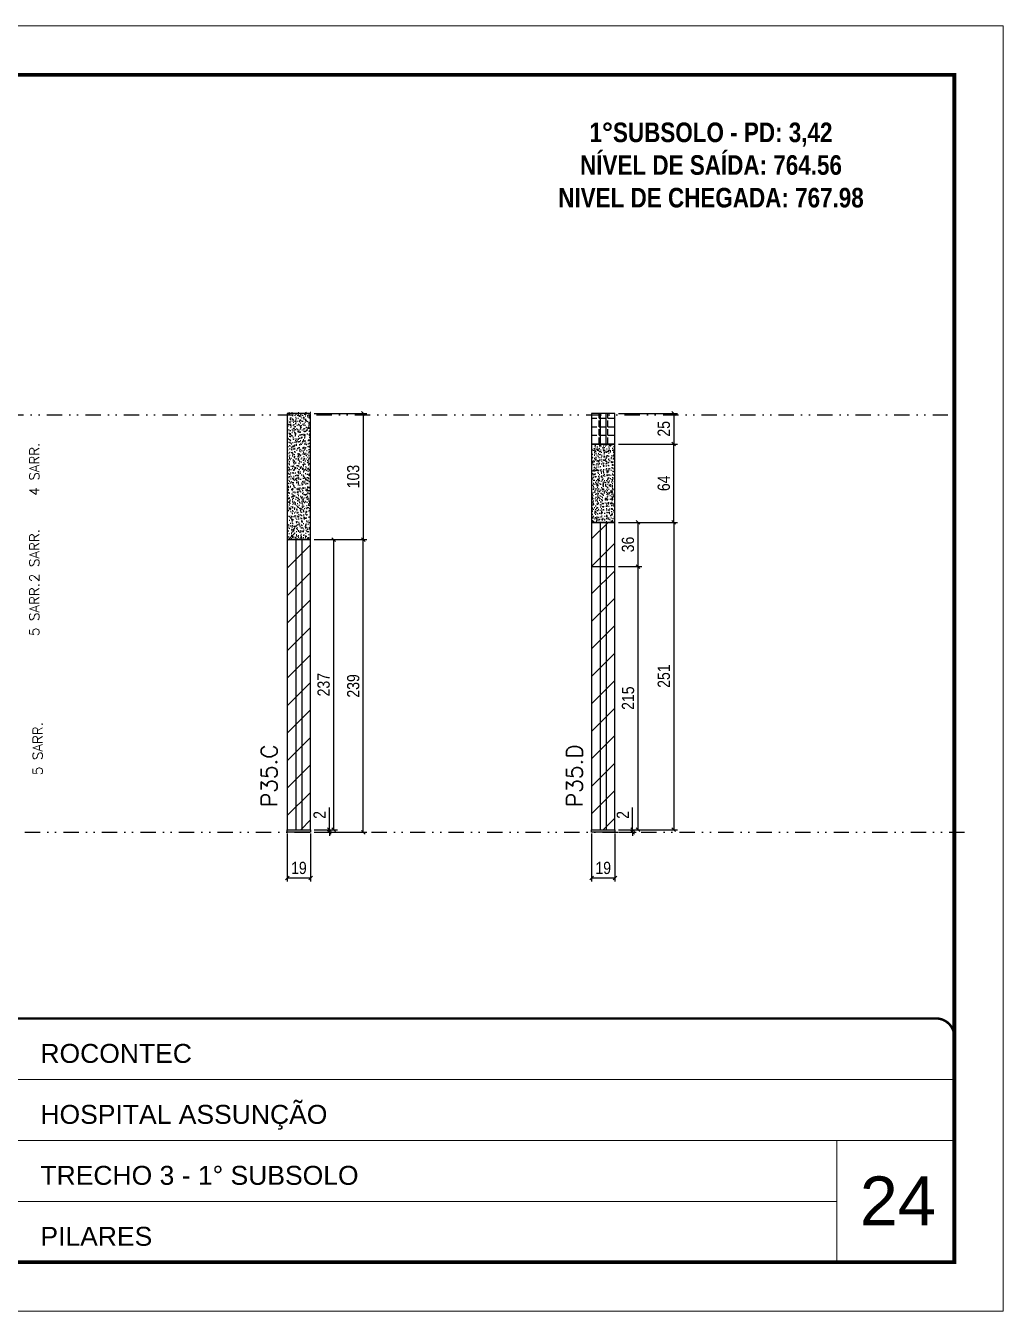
# Model space of a CAD drawing. Extents: x 2102 to 8383, y -13264 to 2718.
# Drawn here: x 7558 to 8356, y -4075 to -3025 of the extents above; entities that cross this region are included whole.
import ezdxf

# ---------------------------------------------------------------- set-up
doc = ezdxf.new("R2010")
doc.units = 0
for name, pattern in [('CONTINUO', [0]), ('DASHED', [0.75, 0.5, -0.25]), ('DIVIDE2', [0.625, 0.25, -0.125, 0, -0.125, 0, -0.125])]:
    doc.linetypes.add(name, pattern=pattern)
for name, color, linetype, lineweight in [('CARIMBO', 255, 'Continuous', 9), ('Folhas', 255, 'Continuous', 9), ('Hachura', 251, 'Continuous', 9), ('SARRAFO DE PRESSAO', 251, 'DASHED', 9), ('Texto Seção', 7, 'Continuous', 15)]:
    doc.layers.add(name, color=color, linetype=linetype, lineweight=lineweight)
for name, color, linetype in [('COTA', 241, 'Continuous'), ('NOMENCLATURA', 7, 'Continuous'), ('Nível', 160, 'Continuous'), ('Painéis', 200, 'Continuous'), ('SARR_2.2x7', 40, 'Continuous')]:
    doc.layers.add(name, color=color, linetype=linetype)
doc.styles.add('ARIAL', font='arial.ttf')
doc.styles.add('COTA TECNICA', font='techl___.ttf', dxfattribs={"height": 10})
doc.styles.add('COTA TECNICA-50', font='techl___.ttf', dxfattribs={"height": 10})
doc.styles.add('REGUA-120', font='ROMANS.shx', dxfattribs={"height": 15})
doc.styles.add('ROMANC', font='techb___.ttf', dxfattribs={"height": 2.5})
doc.styles.add('ROMANS', font='romans.shx')
doc.dimstyles.new('COTA PAINEL-50', dxfattribs={"dimtxt": 10, "dimasz": 3, "dimexe": 3, "dimexo": 3, "dimgap": 3, "dimtad": 1, "dimdec": 1, "dimzin": 12, "dimdsep": 46, "dimtxsty": 'COTA TECNICA-50', "dimblk1": 'OBLIQUE', "dimblk2": 'OBLIQUE', "dimsah": 1, "dimcen": 0.9, "dimclrd": 4, "dimclre": 4, "dimclrt": 240, "dimadec": 1, "dimazin": 3, "dimtfac": 1, "dimtdec": 1, "dimtmove": 0, "dimatfit": 3, "dimfxl": 1, "dimtolj": 1, "dimtzin": 12, "dimarcsym": 0})
doc.dimstyles.new('PAINEL', dxfattribs={"dimtxt": 10, "dimasz": 3, "dimexe": 3, "dimexo": 3, "dimgap": 3, "dimtad": 1, "dimdec": 1, "dimzin": 12, "dimdsep": 46, "dimtxsty": 'COTA TECNICA', "dimblk1": 'OBLIQUE', "dimblk2": 'OBLIQUE', "dimsah": 1, "dimcen": 0.9, "dimclrd": 4, "dimclre": 4, "dimclrt": 240, "dimadec": 1, "dimazin": 3, "dimtfac": 1, "dimtdec": 1, "dimtmove": 0, "dimatfit": 3, "dimfxl": 1, "dimtolj": 1, "dimtzin": 12, "dimarcsym": 0})
pattern_1 = [(45, (-122150.216, -31374.027), (-11.2253202, 11.2253202), [])]

# ---------------------------------------------------------------- blocks, each defined once
blk = doc.blocks.new('9999999999')
at = {"color": 30, "linetype": 'CONTINUO'}
for p, q in [((98564.6, 34379.6), (99584, 34379.6)), ((98564.6, 34329.8), (99488, 34329.8)), ((99584, 34329.8), (99488, 34329.8)), ((99488, 34329.8), (99488, 34230.2)), ((98564.6, 34280), (99488, 34280))]:
    blk.add_line(p, q, dxfattribs=at)
at = {"color": 30, "linetype": 'CONTINUO', "const_width": 2}
blk.add_lwpolyline([(99584, 34230.2), (99584, 34414.4, 0.414214), (99569, 34429.4), (98229, 34429.4, 0.414214), (98214, 34414.4), (98214, 34245.2, 0.414214), (98229, 34230.2), (99584, 34230.2)], format="xyb", dxfattribs=at)
at = {"layer": 'Folhas'}
blk.add_lwpolyline([(98139, 34190.2), (99624, 34190.2), (99624, 35240.2), (98139, 35240.2)], close=True, dxfattribs=at)
at = {"layer": 'Folhas', "color": 30, "const_width": 3}
blk.add_lwpolyline([(98214, 34230.2), (99584, 34230.2), (99584, 35200.2), (98214, 35200.2)], close=True, dxfattribs=at)
at = {"color": 7, "linetype": 'Continuous', "ltscale": 5, "style": 'ARIAL'}
for s, height, p in [('ROCONTEC', 15.48, (98837.7, 34393.1)), ('HOSPITAL ASSUNÇÃO', 15.483, (98837.7, 34343.3)), ('TRECHO 3 - 1° SUBSOLO', 15.483, (98837.7, 34293.5)), ('PILARES', 15.48, (98837.7, 34243.7))]:
    blk.add_text(s, height=height, dxfattribs=at).set_placement(p)
blk = doc.blocks.new('_Oblique')
at = {"color": 0, "linetype": 'ByBlock', "lineweight": -2}
blk.add_line((-0.5, -0.5), (0.5, 0.5), dxfattribs=at)
blk = doc.blocks.new('*D832')
at = {"layer": 'COTA', "color": 4, "lineweight": -2, "transparency": 16777216}
for p, q in [((7771.1, -3685), (7771.1, -3724.3)), ((7790.1, -3685), (7790.1, -3724.3)), ((7771.1, -3721.3), (7790.1, -3721.3))]:
    blk.add_line(p, q, dxfattribs=at)
at = {"layer": 'Defpoints', "color": 0, "transparency": 16777216}
for p in [(7771.1, -3682), (7790.1, -3682), (7790.1, -3721.3)]:
    blk.add_point(p, dxfattribs=at)
at = {"layer": 'COTA', "color": 4, "lineweight": -2, "transparency": 16777216, "xscale": 3, "yscale": 3, "zscale": 3, "rotation": 180}
blk.add_blockref('_Oblique', (7771.1, -3721.3), dxfattribs=at)
at = {"layer": 'COTA', "color": 4, "lineweight": -2, "transparency": 16777216, "xscale": 3, "yscale": 3, "zscale": 3}
blk.add_blockref('_Oblique', (7790.1, -3721.3), dxfattribs=at)
at = {"layer": 'COTA', "color": 240, "transparency": 16777216, "insert": (7780.6, -3713.2), "char_height": 10, "attachment_point": 5, "style": 'COTA TECNICA'}
blk.add_mtext('\\A1;19', dxfattribs=at)
blk = doc.blocks.new('*D833')
at = {"layer": 'COTA', "color": 4, "lineweight": -2, "transparency": 16777216}
for p, q in [((8019.6, -3685), (8019.6, -3724.3)), ((8038.6, -3685), (8038.6, -3724.3)), ((8019.6, -3721.3), (8038.6, -3721.3))]:
    blk.add_line(p, q, dxfattribs=at)
at = {"layer": 'Defpoints', "color": 0, "transparency": 16777216}
for p in [(8019.6, -3682), (8038.6, -3682), (8038.6, -3721.3)]:
    blk.add_point(p, dxfattribs=at)
at = {"layer": 'COTA', "color": 4, "lineweight": -2, "transparency": 16777216, "xscale": 3, "yscale": 3, "zscale": 3, "rotation": 180}
blk.add_blockref('_Oblique', (8019.6, -3721.3), dxfattribs=at)
at = {"layer": 'COTA', "color": 4, "lineweight": -2, "transparency": 16777216, "xscale": 3, "yscale": 3, "zscale": 3}
blk.add_blockref('_Oblique', (8038.6, -3721.3), dxfattribs=at)
at = {"layer": 'COTA', "color": 240, "transparency": 16777216, "insert": (8029.1, -3713.2), "char_height": 10, "attachment_point": 5, "style": 'COTA TECNICA'}
blk.add_mtext('\\A1;19', dxfattribs=at)
blk = doc.blocks.new('*D834')
at = {"layer": 'COTA', "color": 4, "lineweight": -2, "transparency": 16777216}
for p, q in [((8041.6, -3431), (8089.7, -3431)), ((8086.7, -3431), (8086.7, -3682)), ((8041.6, -3682), (8089.7, -3682))]:
    blk.add_line(p, q, dxfattribs=at)
at = {"layer": 'Defpoints', "color": 0, "transparency": 16777216}
for p in [(8038.6, -3431), (8038.6, -3682), (8086.7, -3682)]:
    blk.add_point(p, dxfattribs=at)
at = {"layer": 'COTA', "color": 4, "lineweight": -2, "transparency": 16777216, "xscale": 3, "yscale": 3, "zscale": 3}
for p, rotation in [((8086.7, -3431), 90), ((8086.7, -3682), 270)]:
    blk.add_blockref('_Oblique', p, dxfattribs=dict(at, rotation=rotation))
at = {"layer": 'COTA', "color": 240, "transparency": 16777216, "insert": (8078.6, -3556.5), "char_height": 10, "attachment_point": 5, "rotation": 90, "style": 'COTA TECNICA'}
blk.add_mtext('\\A1;251', dxfattribs=at)
blk = doc.blocks.new('*D835')
at = {"layer": 'COTA', "color": 4, "lineweight": -2, "transparency": 16777216}
for p, q in [((8041.6, -3367), (8089.7, -3367)), ((8086.7, -3431), (8086.7, -3367)), ((8041.6, -3431), (8089.7, -3431))]:
    blk.add_line(p, q, dxfattribs=at)
at = {"layer": 'Defpoints', "color": 0, "transparency": 16777216}
for p in [(8038.6, -3367), (8086.7, -3367), (8038.6, -3431)]:
    blk.add_point(p, dxfattribs=at)
at = {"layer": 'COTA', "color": 4, "lineweight": -2, "transparency": 16777216, "xscale": 3, "yscale": 3, "zscale": 3}
for p, rotation in [((8086.7, -3367), 90), ((8086.7, -3431), 270)]:
    blk.add_blockref('_Oblique', p, dxfattribs=dict(at, rotation=rotation))
at = {"layer": 'COTA', "color": 240, "transparency": 16777216, "insert": (8078.6, -3399), "char_height": 10, "attachment_point": 5, "rotation": 90, "style": 'COTA TECNICA'}
blk.add_mtext('\\A1;64', dxfattribs=at)
blk = doc.blocks.new('*D836')
at = {"layer": 'COTA', "color": 4, "lineweight": -2, "transparency": 16777216}
for p, q in [((7793.1, -3445), (7836.2, -3445)), ((7833.2, -3684), (7833.2, -3445)), ((7793.1, -3684), (7836.2, -3684))]:
    blk.add_line(p, q, dxfattribs=at)
at = {"layer": 'Defpoints', "color": 0, "transparency": 16777216}
for p in [(7790.1, -3445), (7833.2, -3445), (7790.1, -3684)]:
    blk.add_point(p, dxfattribs=at)
at = {"layer": 'COTA', "color": 4, "lineweight": -2, "transparency": 16777216, "xscale": 3, "yscale": 3, "zscale": 3}
for p, rotation in [((7833.2, -3445), 90), ((7833.2, -3684), 270)]:
    blk.add_blockref('_Oblique', p, dxfattribs=dict(at, rotation=rotation))
at = {"layer": 'COTA', "color": 240, "transparency": 16777216, "insert": (7825, -3564.5), "char_height": 10, "attachment_point": 5, "rotation": 90, "style": 'COTA TECNICA'}
blk.add_mtext('\\A1;239', dxfattribs=at)
blk = doc.blocks.new('*D837')
at = {"layer": 'COTA', "color": 4, "lineweight": -2, "transparency": 16777216}
for p, q in [((7805.5, -3682), (7805.5, -3663.9)), ((7793.1, -3682), (7808.5, -3682)), ((7793.1, -3684), (7808.5, -3684)), ((7805.5, -3684), (7805.5, -3682)), ((7805.5, -3684), (7805.5, -3687))]:
    blk.add_line(p, q, dxfattribs=at)
at = {"layer": 'Defpoints', "color": 0, "transparency": 16777216}
for p in [(7790.1, -3682), (7790.1, -3684), (7805.5, -3682)]:
    blk.add_point(p, dxfattribs=at)
at = {"layer": 'COTA', "color": 4, "lineweight": -2, "transparency": 16777216, "xscale": 3, "yscale": 3, "zscale": 3}
for p, rotation in [((7805.5, -3682), 270), ((7805.5, -3684), 90)]:
    blk.add_blockref('_Oblique', p, dxfattribs=dict(at, rotation=rotation))
at = {"layer": 'COTA', "color": 240, "transparency": 16777216, "insert": (7797.5, -3669.9), "char_height": 10, "attachment_point": 5, "rotation": 90, "style": 'COTA TECNICA-50'}
blk.add_mtext('\\A1;2', dxfattribs=at)
blk = doc.blocks.new('*D1481')
at = {"layer": 'COTA', "color": 4, "linetype": 'ByBlock', "lineweight": -2, "transparency": 16777216}
for p, q in [((7793.1, -3342), (7836.2, -3342)), ((7833.2, -3342), (7833.2, -3445)), ((7793.1, -3445), (7836.2, -3445))]:
    blk.add_line(p, q, dxfattribs=at)
at = {"layer": 'Defpoints', "color": 0, "linetype": 'ByBlock', "transparency": 16777216}
for p in [(7790.1, -3342), (7790.1, -3445), (7833.2, -3445)]:
    blk.add_point(p, dxfattribs=at)
at = {"layer": 'COTA', "color": 4, "linetype": 'ByBlock', "lineweight": -2, "transparency": 16777216, "xscale": 3, "yscale": 3, "zscale": 3}
for p, rotation in [((7833.2, -3342), 90), ((7833.2, -3445), 270)]:
    blk.add_blockref('_Oblique', p, dxfattribs=dict(at, rotation=rotation))
at = {"layer": 'COTA', "color": 240, "linetype": 'ByBlock', "transparency": 16777216, "insert": (7825, -3393.5), "char_height": 10, "attachment_point": 5, "rotation": 90, "style": 'COTA TECNICA'}
blk.add_mtext('\\A1;103', dxfattribs=at)
blk = doc.blocks.new('*D1482')
at = {"layer": 'COTA', "color": 4, "linetype": 'ByBlock', "lineweight": -2, "transparency": 16777216}
for p, q in [((7793.1, -3445), (7812, -3445)), ((7809, -3682), (7809, -3445)), ((7793.1, -3682), (7812, -3682))]:
    blk.add_line(p, q, dxfattribs=at)
at = {"layer": 'Defpoints', "color": 0, "linetype": 'ByBlock', "transparency": 16777216}
for p in [(7790.1, -3445), (7809, -3445), (7790.1, -3682)]:
    blk.add_point(p, dxfattribs=at)
at = {"layer": 'COTA', "color": 4, "linetype": 'ByBlock', "lineweight": -2, "transparency": 16777216, "xscale": 3, "yscale": 3, "zscale": 3}
for p, rotation in [((7809, -3445), 90), ((7809, -3682), 270)]:
    blk.add_blockref('_Oblique', p, dxfattribs=dict(at, rotation=rotation))
at = {"layer": 'COTA', "color": 240, "linetype": 'ByBlock', "transparency": 16777216, "insert": (7800.8, -3563.5), "char_height": 10, "attachment_point": 5, "rotation": 90, "style": 'COTA TECNICA'}
blk.add_mtext('\\A1;237', dxfattribs=at)
blk = doc.blocks.new('*D838')
at = {"layer": 'COTA', "color": 4, "linetype": 'ByBlock', "lineweight": -2, "transparency": 16777216}
for p, q in [((8041.6, -3467), (8060.5, -3467)), ((8057.5, -3682), (8057.5, -3467)), ((8041.6, -3682), (8060.5, -3682))]:
    blk.add_line(p, q, dxfattribs=at)
at = {"layer": 'Defpoints', "color": 0, "linetype": 'ByBlock', "transparency": 16777216}
for p in [(8038.6, -3467), (8057.5, -3467), (8038.6, -3682)]:
    blk.add_point(p, dxfattribs=at)
at = {"layer": 'COTA', "color": 4, "linetype": 'ByBlock', "lineweight": -2, "transparency": 16777216, "xscale": 3, "yscale": 3, "zscale": 3}
for p, rotation in [((8057.5, -3467), 90), ((8057.5, -3682), 270)]:
    blk.add_blockref('_Oblique', p, dxfattribs=dict(at, rotation=rotation))
at = {"layer": 'COTA', "color": 240, "linetype": 'ByBlock', "transparency": 16777216, "insert": (8049.4, -3574.5), "char_height": 10, "attachment_point": 5, "rotation": 90, "style": 'COTA TECNICA'}
blk.add_mtext('\\A1;215', dxfattribs=at)
blk = doc.blocks.new('*D839')
at = {"layer": 'COTA', "color": 4, "linetype": 'ByBlock', "lineweight": -2, "transparency": 16777216}
for p, q in [((8041.6, -3431), (8060.5, -3431)), ((8057.5, -3467), (8057.5, -3431)), ((8041.6, -3467), (8060.5, -3467))]:
    blk.add_line(p, q, dxfattribs=at)
at = {"layer": 'Defpoints', "color": 0, "linetype": 'ByBlock', "transparency": 16777216}
for p in [(8038.6, -3431), (8057.5, -3431), (8038.6, -3467)]:
    blk.add_point(p, dxfattribs=at)
at = {"layer": 'COTA', "color": 4, "linetype": 'ByBlock', "lineweight": -2, "transparency": 16777216, "xscale": 3, "yscale": 3, "zscale": 3}
for p, rotation in [((8057.5, -3431), 90), ((8057.5, -3467), 270)]:
    blk.add_blockref('_Oblique', p, dxfattribs=dict(at, rotation=rotation))
at = {"layer": 'COTA', "color": 240, "linetype": 'ByBlock', "transparency": 16777216, "insert": (8049.3, -3449), "char_height": 10, "attachment_point": 5, "rotation": 90, "style": 'COTA TECNICA'}
blk.add_mtext('\\A1;36', dxfattribs=at)
blk = doc.blocks.new('*D1008')
at = {"layer": 'COTA', "color": 4, "linetype": 'ByBlock', "lineweight": -2, "transparency": 16777216}
for p, q in [((8053.1, -3682), (8053.1, -3663.9)), ((8041.6, -3682), (8056.1, -3682)), ((8041.6, -3684), (8056.1, -3684)), ((8053.1, -3684), (8053.1, -3682)), ((8053.1, -3684), (8053.1, -3687))]:
    blk.add_line(p, q, dxfattribs=at)
at = {"layer": 'Defpoints', "color": 0, "linetype": 'ByBlock', "transparency": 16777216}
for p in [(8038.6, -3682), (8038.6, -3684), (8053.1, -3682)]:
    blk.add_point(p, dxfattribs=at)
at = {"layer": 'COTA', "color": 4, "linetype": 'ByBlock', "lineweight": -2, "transparency": 16777216, "xscale": 3, "yscale": 3, "zscale": 3}
for p, rotation in [((8053.1, -3682), 270), ((8053.1, -3684), 90)]:
    blk.add_blockref('_Oblique', p, dxfattribs=dict(at, rotation=rotation))
at = {"layer": 'COTA', "color": 240, "linetype": 'ByBlock', "transparency": 16777216, "insert": (8045.1, -3669.9), "char_height": 10, "attachment_point": 5, "rotation": 90, "style": 'COTA TECNICA'}
blk.add_mtext('\\A1;2', dxfattribs=at)
blk = doc.blocks.new('*D214')
at = {"layer": 'COTA', "color": 4, "linetype": 'ByBlock', "lineweight": -2, "transparency": 16777216}
for p, q in [((8041.6, -3342), (8089.7, -3342)), ((8086.7, -3342), (8086.7, -3367)), ((8041.6, -3367), (8089.7, -3367))]:
    blk.add_line(p, q, dxfattribs=at)
at = {"layer": 'Defpoints', "color": 0, "linetype": 'ByBlock', "transparency": 16777216}
for p in [(8038.6, -3342), (8038.6, -3367), (8086.7, -3367)]:
    blk.add_point(p, dxfattribs=at)
at = {"layer": 'COTA', "color": 4, "linetype": 'ByBlock', "lineweight": -2, "transparency": 16777216, "xscale": 3, "yscale": 3, "zscale": 3}
for p, rotation in [((8086.7, -3342), 90), ((8086.7, -3367), 270)]:
    blk.add_blockref('_Oblique', p, dxfattribs=dict(at, rotation=rotation))
at = {"layer": 'COTA', "color": 240, "linetype": 'ByBlock', "transparency": 16777216, "insert": (8078.6, -3354.5), "char_height": 10, "attachment_point": 5, "rotation": 90, "style": 'COTA TECNICA'}
blk.add_mtext('\\A1;25', dxfattribs=at)

msp = doc.modelspace()

# ---------------------------------------------------------------- hatches: boundary and pattern name
at = {"layer": 'COTA', "linetype": 'ByBlock'}
h = msp.add_hatch(dxfattribs=at)
h.set_pattern_fill('AR-CONC', color=256, scale=0.03)
h.set_pattern_definition([(50, (-123959.985, -31409.0275), (5.46554007, -0.47817257), [0.5715, -6.2865]), (355, (-123959.985, -31409.0275), (-1.05730264, 5.73170536), [0.4572, -5.02921753]), (100.4514447, (-123959.5296, -31409.0673), (4.40823741, 5.25353256), [0.48570026, -5.34270734]), (46.1842, (-123959.985, -31407.5035), (8.13237123, -1.26126984), [0.85725, -9.42975]), (96.6355576, (-123959.307, -31407.6086), (7.122124, 7.42278374), [0.7285507, -8.01406824]), (351.184151, (-123959.985, -31407.5035), (7.122124, 7.42278374), [0.685799, -7.54379196]), (21, (-123959.223, -31407.8845), (4.54843174, -3.06795595), [0.5715, -6.2865]), (326, (-123959.223, -31407.8845), (1.85406085, 5.52563898), [0.4572, -5.0292]), (71.451445, (-123958.844, -31408.14), (6.40249258, 2.45768307), [0.48570026, -5.34269813]), (37.5, (-123959.985, -31409.0275), (0.092658098, 2.536651166), [0, -4.96824, 0, -5.1054, 0, -5.04825]), (7.5, (-123959.985, -31409.0275), (2.004589875, 3.005417245), [0, -2.91084, 0, -4.85394, 0, -1.92405]), (327.5, (-123961.6843, -31409.0275), (4.067717855, -0.17186232), [0, -1.905, 0, -5.9436, 0, -7.8867]), (317.5, (-123962.4463, -31409.0275), (4.44387544, 0.76279473), [0, -2.4765, 0, -3.94716, 0, -5.6007])])
h.paths.add_polyline_path([(7771.12, -3445.24), (7790.12, -3444.74), (7790.12, -3340.74), (7771.12, -3341.24)])
h = msp.add_hatch(dxfattribs=at)
h.set_pattern_fill('AR-CONC', color=256, scale=0.03)
h.set_pattern_definition([(50, (-123894.7113, -31434.0275), (5.46554007, -0.47817257), [0.5715, -6.2865]), (355, (-123894.7113, -31434.0275), (-1.05730264, 5.73170536), [0.4572, -5.02921753]), (100.4514447, (-123894.256, -31434.0673), (4.40823741, 5.25353256), [0.48570026, -5.34270734]), (46.1842, (-123894.711, -31432.5035), (8.13237123, -1.26126984), [0.85725, -9.42975]), (96.6355576, (-123894.034, -31432.6086), (7.122124, 7.42278374), [0.7285507, -8.01406824]), (351.184151, (-123894.711, -31432.5035), (7.122124, 7.42278374), [0.685799, -7.54379196]), (21, (-123893.9493, -31432.8845), (4.54843174, -3.06795595), [0.5715, -6.2865]), (326, (-123893.9493, -31432.8845), (1.85406085, 5.52563898), [0.4572, -5.0292]), (71.451445, (-123893.5703, -31433.14), (6.40249258, 2.45768307), [0.48570026, -5.34269813]), (37.5, (-123894.7113, -31434.0275), (0.092658098, 2.536651166), [0, -4.96824, 0, -5.1054, 0, -5.04825]), (7.5, (-123894.7113, -31434.0275), (2.004589875, 3.005417245), [0, -2.91084, 0, -4.85394, 0, -1.92405]), (327.5, (-123896.4106, -31434.0275), (4.067717855, -0.17186232), [0, -1.905, 0, -5.9436, 0, -7.8867]), (317.5, (-123897.1726, -31434.0275), (4.44387544, 0.76279473), [0, -2.4765, 0, -3.94716, 0, -5.6007])])
h.paths.add_polyline_path([(8019.56, -3430.99), (8038.56, -3430.99), (8038.56, -3366.99), (8019.56, -3366.99)])
at = {"layer": 'Hachura', "linetype": 'ByBlock'}
h = msp.add_hatch(dxfattribs=at)
h.set_pattern_fill('ANSI31', color=256, scale=5)
h.set_pattern_definition(pattern_1)
h.paths.add_polyline_path([(8038.56, -3430.99), (8019.56, -3430.99), (8019.56, -3466.99), (8038.56, -3466.99)])
h = msp.add_hatch(dxfattribs=at)
h.set_pattern_fill('ANSI31', color=256, scale=5)
h.set_pattern_definition(pattern_1)
h.paths.add_polyline_path([(7790.12, -3439.99), (7771.12, -3439.99), (7771.12, -3681.99), (7790.12, -3681.99)])
h = msp.add_hatch(dxfattribs=at)
h.set_pattern_fill('ANSI31', color=256, scale=5)
h.set_pattern_definition(pattern_1)
h.paths.add_polyline_path([(8038.56, -3466.99), (8019.56, -3466.99), (8019.56, -3681.99), (8038.56, -3681.99)])
at = {"layer": 'Painéis'}
h = msp.add_hatch(dxfattribs=at)
h.set_pattern_fill('ANGLE', color=256)
h.set_pattern_definition([(0, (0, 0), (0, 6.985), [5.08, -1.905]), (90, (0, 0), (-6.985, 4e-16), [5.08, -1.905])])
h.paths.add_polyline_path([(8038.56, -3341.99), (8019.56, -3341.99), (8019.56, -3366.99), (8038.56, -3366.99)])

# ---------------------------------------------------------------- linework, layer by layer
at = {"layer": 'COTA', "linetype": 'ByBlock'}
for points in [[(7771.12, -3444.99), (7790.12, -3444.99), (7790.12, -3341.99), (7771.12, -3341.99)], [(8019.56, -3430.99), (8038.56, -3430.99), (8038.56, -3366.99), (8019.56, -3366.99)]]:
    msp.add_lwpolyline(points, close=True, dxfattribs=at)
at = {"layer": 'Nível', "color": 4, "linetype": 'DIVIDE2', "ltscale": 50}
for p, q in [((6945.78, -3342.99), (8315.78, -3342.99)), ((6959.28, -3683.99), (8329.28, -3683.99))]:
    msp.add_line(p, q, dxfattribs=at)
at = {"layer": 'Painéis', "linetype": 'ByBlock'}
for p, q in [((8038.56, -3341.99), (8019.56, -3341.99)), ((8019.56, -3341.99), (8019.56, -3366.99)), ((8038.56, -3366.99), (8038.56, -3341.99)), ((8019.56, -3366.99), (8038.56, -3366.99))]:
    msp.add_line(p, q, dxfattribs=at)
at = {"layer": 'Painéis'}
for p, q in [((8038.56, -3430.99), (8019.56, -3430.99)), ((8019.56, -3430.99), (8019.56, -3681.99)), ((8038.56, -3681.99), (8038.56, -3430.99)), ((8019.56, -3466.99), (8038.56, -3466.99)), ((8019.56, -3681.99), (8038.56, -3681.99)), ((8019.56, -3681.99), (8038.56, -3681.99)), ((8019.56, -3683.99), (8019.56, -3681.99)), ((8038.56, -3683.99), (8019.56, -3683.99)), ((8038.56, -3681.99), (8038.56, -3683.99))]:
    msp.add_line(p, q, dxfattribs=at)
for points in [[(7771.12, -3681.99), (7790.12, -3681.99), (7790.12, -3444.99), (7771.12, -3444.99)], [(7771.12, -3444.99), (7790.12, -3444.99), (7790.12, -3444.99), (7771.12, -3444.99)], [(7771.12, -3681.99), (7790.12, -3681.99), (7790.12, -3683.99), (7771.12, -3683.99)]]:
    msp.add_lwpolyline(points, close=True, dxfattribs=at)
at = {"layer": 'SARR_2.2x7'}
for p, q in [((8026.56, -3341.99), (8026.56, -3366.99)), ((8031.56, -3366.99), (8031.56, -3341.99)), ((8026.56, -3430.99), (8026.56, -3681.99)), ((8031.56, -3430.99), (8031.56, -3681.99)), ((7778.12, -3444.99), (7778.12, -3681.99)), ((7783.12, -3444.99), (7783.12, -3681.99))]:
    msp.add_line(p, q, dxfattribs=at)

# ---------------------------------------------------------------- block references
at = {"layer": 'SARRAFO DE PRESSAO', "color": 6, "linetype": 'ByBlock'}
msp.add_blockref('9999999999', (-91268.19, -38265.48), dxfattribs=at)

# ---------------------------------------------------------------- texts
at = {"layer": 'CARIMBO', "style": 'ARIAL'}
msp.add_text('24', height=40, dxfattribs=at).set_placement((8238.64, -4005.13))
at = {"layer": 'NOMENCLATURA', "color": 2, "insert": (8117.11, -3077.69), "char_height": 16, "attachment_point": 2, "style": 'ROMANC'}
msp.add_mtext_dynamic_manual_height_columns('\\P1°SUBSOLO - PD: 3,42\\PNÍVEL DE SAÍDA: 764.56\\PNIVEL DE CHEGADA: 767.98', width=300.2766, gutter_width=1, heights=[0], dxfattribs=at)
at = {"layer": 'Texto Seção', "linetype": 'Continuous', "style": 'ROMANS'}
for s, p in [('4 SARR.', (7568.61, -3409.14)), ('2 SARR.', (7568.61, -3479.67)), ('5 SARR.', (7568.61, -3523.77)), ('5 SARR.', (7571.33, -3637.36))]:
    msp.add_text(s, height=8, rotation=90, dxfattribs=at).set_placement(p)
at = {"layer": 'Texto Seção', "char_height": 13, "width": 285.3299, "attachment_point": 7, "rotation": 90, "style": 'REGUA-120'}
for s, insert in [('P35.C', (7762.79, -3663.52)), ('P35.D', (8012.24, -3663.52))]:
    msp.add_mtext(s, dxfattribs=dict(at, insert=insert))

# ---------------------------------------------------------------- dimensions: what is measured, and where the dimension line sits
at = {"layer": 'COTA', "linetype": 'ByBlock'}
for base, p1, p2, picture, middle in [((7833.2, -3444.99), (7790.12, -3341.99), (7790.12, -3444.99), '*D1481', (7824.98, -3393.49)), ((8086.69, -3366.99), (8038.56, -3341.99), (8038.56, -3366.99), '*D214', (8078.58, -3354.49)), ((7809.02, -3444.99), (7790.12, -3681.99), (7790.12, -3444.99), '*D1482', (7800.8, -3563.49)), ((8057.47, -3466.99), (8038.56, -3681.99), (8038.56, -3466.99), '*D838', (8049.36, -3574.49)), ((8053.1, -3681.99), (8038.56, -3683.99), (8038.56, -3681.99), '*D1008', (8045.1, -3669.93))]:
    dim = msp.add_linear_dim(base=base, p1=p1, p2=p2, angle=90, dimstyle='PAINEL', dxfattribs=at)
    dim.commit()
    dim.dimension.update_dxf_attribs({"geometry": picture, "text_midpoint": middle})
at = {"layer": 'COTA'}
for base, p1, p2, picture, middle in [((8086.69, -3366.99), (8038.56, -3430.99), (8038.56, -3366.99), '*D835', (8078.59, -3398.99)), ((8086.69, -3681.99), (8038.56, -3430.99), (8038.56, -3681.99), '*D834', (8078.58, -3556.49)), ((7833.2, -3444.99), (7790.12, -3683.99), (7790.12, -3444.99), '*D836', (7824.95, -3564.49))]:
    dim = msp.add_linear_dim(base=base, p1=p1, p2=p2, angle=90, dimstyle='PAINEL', override={"dimarcsym": 2}, dxfattribs=at)
    dim.commit()
    dim.dimension.update_dxf_attribs({"geometry": picture, "text_midpoint": middle})
at = {"layer": 'COTA', "linetype": 'ByBlock'}
dim = msp.add_linear_dim(base=(8057.47, -3430.99), p1=(8038.56, -3466.99), p2=(8038.56, -3430.99), angle=90, dimstyle='PAINEL', override={"dimtmove": 1}, dxfattribs=at)
dim.commit()
dim.dimension.update_dxf_attribs({"geometry": '*D839', "text_midpoint": (8049.25, -3448.99)})
at = {"layer": 'COTA'}
dim = msp.add_linear_dim(base=(7805.51, -3681.99), p1=(7790.12, -3683.99), p2=(7790.12, -3681.99), angle=90, dimstyle='COTA PAINEL-50', dxfattribs=at)
dim.commit()
dim.dimension.update_dxf_attribs({"geometry": '*D837', "text_midpoint": (7805.51, -3669.93), "dimtype": 160})
for base, p1, p2, picture, middle in [((7790.12, -3721.34), (7771.12, -3681.99), (7790.12, -3681.99), '*D832', (7780.62, -3713.25)), ((8038.56, -3721.34), (8019.56, -3681.99), (8038.56, -3681.99), '*D833', (8029.06, -3713.25))]:
    dim = msp.add_linear_dim(base=base, p1=p1, p2=p2, dimstyle='PAINEL', override={"dimarcsym": 2}, dxfattribs=at)
    dim.commit()
    dim.dimension.update_dxf_attribs({"geometry": picture, "text_midpoint": middle})

doc.saveas('drawing.dxf')
